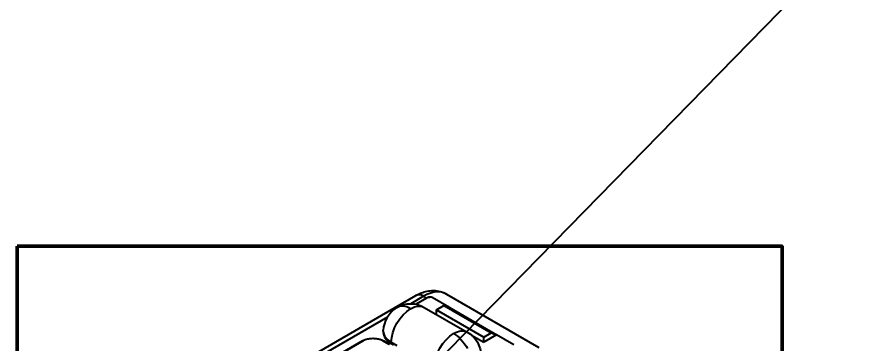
# Model space of a CAD drawing. Header units: millimetres. Extents: x -383313 to -161684, y -117025 to 99224.
# Drawn here: x -335264.3 to -335151, y 29770.1 to 29813 of the extents above; entities that cross this region are included whole.
import ezdxf
from ezdxf import colors
from ezdxf.entities.mleader import LeaderData, LeaderLine
from ezdxf.math import Vec2, Vec3

# ---------------------------------------------------------------- set-up
doc = ezdxf.new("R2010")
doc.units = ezdxf.units.MM
doc.header["$MEASUREMENT"] = 0
doc.layers.add('PV-2BB', color=7, linetype='Continuous')

# ---------------------------------------------------------------- blocks, each defined once
blk = doc.blocks.new('*U231')
at = {"layer": 'PV-2BB'}
for p, q in [((1331.443, 70.44, 1401.883), (1322.449, 74.937, 1397.386)), ((1330.876, 70.516, 1401.392), (1322.783, 74.563, 1397.346)), ((1329.083, 71.039, 1400.122), (1324.416, 73.373, 1397.789)), ((1329.109, 71.01, 1400.119), (1324.443, 73.343, 1397.786)), ((1330.31, 70.336, 1400.646), (1330.277, 70.302, 1400.579)), ((1331.449, 70.437, 1401.886), (1332.783, 69.77, 1402.553)), ((1330.221, 69.707, 1399.927), (1330.029, 70.09, 1400.119)), ((1330.254, 69.673, 1399.927), (1330.059, 70.063, 1400.122)), ((1333.116, 69.396, 1402.512), (1332.322, 69.793, 1402.115)), ((1330.383, 69.663, 1400.046), (1330.349, 69.63, 1399.979)), ((1330.349, 69.63, 1399.979), (1330.417, 69.495, 1399.912)), ((1330.383, 69.663, 1400.046), (1330.551, 69.326, 1399.877)), ((1333.213, 69.203, 1402.416), (1332.554, 69.532, 1402.086)), ((1333.283, 69.163, 1402.446), (1332.561, 69.524, 1402.085)), ((1333.213, 69.203, 1402.416), (1333.116, 69.396, 1402.512)), ((1333.283, 69.163, 1402.446), (1333.285, 69.166, 1402.451)), ((1332.856, 69.063, 1401.918), (1334.189, 66.396, 1400.585)), ((1334.016, 67.896, 1401.912), (1333.483, 68.963, 1402.446)), ((1333.231, 68.311, 1401.543), (1333.349, 68.43, 1401.779)), ((1333.349, 68.43, 1401.779), (1334.816, 65.496, 1400.312)), ((1333.349, 68.43, 1401.779), (1333.816, 68.196, 1402.012)), ((1333.816, 68.196, 1402.012), (1335.283, 65.263, 1400.546)), ((1333.816, 68.196, 1402.012), (1334.016, 67.896, 1401.912)), ((1334.237, 68.396, 1402.634), (1337.104, 62.663, 1399.767)), ((1334.016, 67.896, 1401.912), (1335.483, 64.963, 1400.446)), ((1334.305, 66.119, 1400.424), (1334.683, 65.363, 1400.046)), ((1334.683, 65.363, 1400.046), (1334.816, 65.496, 1400.312)), ((1335.483, 64.963, 1400.446), (1334.683, 65.363, 1400.046)), ((1334.816, 65.496, 1400.312), (1335.283, 65.263, 1400.546)), ((1335.283, 65.263, 1400.546), (1335.483, 64.963, 1400.446)), ((1336.016, 63.896, 1399.912), (1335.483, 64.963, 1400.446))]:
    blk.add_line(p, q, dxfattribs=at)
at = {"layer": 'PV-2BB', "extrusion": (0.57735, 0.57735, -0.57735)}
for centre, start, end in [((-892.736, 1715.434), 0, 2.1947), ((-892.736, 1715.434), 57.8053, 60), ((-892.736, 1715.434), 60, 120), ((-895.565, 1713.801), 120, 180)]:
    blk.add_arc(centre, 1.8, start, end, dxfattribs=at)
for centre, major_axis, start_param, end_param in [((1329.083, 70.983, 1400.066), (0, 0.0566, 0.0566), 0, 0.785398), ((1331.443, 69.733, 1401.176), (0, 0.707, 0.707), 0, 0.312847), ((1330.003, 70.063, 1400.066), (0.0566, 0, 0.0566), -0.785398, 0), ((1331.583, 69.063, 1400.646), (1.273, 0, 1.273), -2.356194, -0.785398), ((1331.583, 69.063, 1400.646), (1.273, 0, 1.273), -0.785398, 0), ((1332.916, 66.396, 1399.312), (1.273, 0, 1.273), -2.356194, -0.785398), ((1332.916, 66.396, 1399.312), (1.273, 0, 1.273), -0.785398, 0), ((1332.916, 66.396, 1399.312), (0, -1.273, -1.273), -2.356194, -1.549185)]:
    blk.add_ellipse(centre, major_axis=major_axis, ratio=0.57735, start_param=start_param, end_param=end_param, dxfattribs=at)
at = {"layer": 'PV-2BB', "extrusion": (-0.57735, -0.57735, 0.57735)}
for centre, major_axis, start_param, end_param in [((1329.416, 70.396, 1399.812), (-0.651, 0.651), -2.356194, -0.785398), ((1331.549, 69.03, 1400.579), (-1.273, 1.273), 0, 0.785398), ((1331.583, 69.063, 1400.646), (-1.273, 1.273), 0, 0.785398), ((1331.149, 69.93, 1401.079), (-0.88, 0, -0.88), -2.310972, -0.830621), ((1331.449, 69.73, 1401.179), (0, 0.707, 0.707), -0.313001, 0.007071), ((1331.583, 69.063, 1400.646), (0, 1.273, 1.273), -0.785398, 0), ((1332.783, 69.063, 1401.846), (0, 0.707, 0.707), -0.785398, 0), ((1332.116, 68.396, 1400.512), (2.121, 0, 2.121), 0, 0.785398), ((1332.213, 68.203, 1400.416), (-2.121, 0, -2.121), -2.392869, -2.356194), ((1333.349, 69.03, 1402.379), (-0.141, 0.141), -2.356194, -0.785398)]:
    blk.add_ellipse(centre, major_axis=major_axis, ratio=0.57735, start_param=start_param, end_param=end_param, dxfattribs=at)
at = {"layer": 'PV-2BB'}
for points, knots in [([(1329.083, 71.039, 1400.122), (1329.153, 71.004, 1400.157), (1329.227, 70.959, 1400.186), (1329.378, 70.852, 1400.23), (1329.455, 70.79, 1400.245), (1329.604, 70.656, 1400.26), (1329.676, 70.584, 1400.26), (1329.81, 70.435, 1400.245), (1329.872, 70.358, 1400.23), (1329.979, 70.207, 1400.186), (1330.024, 70.133, 1400.157), (1330.059, 70.063, 1400.122)], [1.570796, 1.570796, 1.570796, 1.570796, 1.884956, 1.884956, 2.199115, 2.199115, 2.513274, 2.513274, 2.827433, 2.827433, 3.141593, 3.141593, 3.141593, 3.141593]), ([(1332.783, 69.77, 1402.553), (1332.89, 69.717, 1402.606), (1332.997, 69.657, 1402.653), (1333.21, 69.522, 1402.733), (1333.317, 69.448, 1402.765), (1333.527, 69.281, 1402.809), (1333.632, 69.189, 1402.821), (1333.831, 68.987, 1402.818), (1333.927, 68.877, 1402.803), (1334.099, 68.643, 1402.742), (1334.176, 68.52, 1402.695), (1334.237, 68.396, 1402.634)], [1.5707963, 1.5707963, 1.5707963, 1.5707963, 1.727876, 1.727876, 1.8849556, 1.8849556, 2.0420352, 2.0420352, 2.1991149, 2.1991149, 2.3561945, 2.3561945, 2.3561945, 2.3561945]), ([(1333.285, 69.166, 1402.451), (1333.302, 69.157, 1402.459), (1333.321, 69.144, 1402.465), (1333.357, 69.115, 1402.472), (1333.374, 69.099, 1402.474), (1333.39, 69.083, 1402.473)], [-0.09048, -0.09048, -0.09048, -0.09048, -0.08293134, -0.08293134, -0.0763078, -0.0763078, -0.0763078, -0.0763078])]:
    blk.add_open_spline(points, degree=3, knots=knots, dxfattribs=at)

msp = doc.modelspace()

# ---------------------------------------------------------------- linework, layer by layer
at = {"lineweight": 50, "ltscale": 100}
msp.add_lwpolyline([(-335264.33798, 29782.93095), (-335163.73475, 29782.93095), (-335163.73475, 29697.47776), (-335264.33798, 29697.47776)], close=True, dxfattribs=at)

# ---------------------------------------------------------------- block references
at = {"layer": 'PV-2BB', "extrusion": (0, 0.816497, 0.57735), "xscale": 2, "yscale": 2, "zscale": 2, "rotation": 225}
msp.add_blockref('*U231', (336998.06804, -15207.93589, 21507.26919), dxfattribs=at)

# ---------------------------------------------------------------- leaders
at = {"ltscale": 100}
ml = msp.add_multileader_mtext('Standard', dxfattribs=at)
ml.set_content('Bl-15.1', color=256)
ml.set_leader_properties()
ml.build(insert=Vec2(0, 0))
ml.multileader.update_dxf_attribs({"text_right_attachment_type": 6, "dogleg_length": 0.36, "arrow_head_size": 0.18})
ctx = ml.context
ctx.base_point, ctx.char_height, ctx.arrow_head_size, ctx.landing_gap_size, ctx.plane_origin = Vec3(-335041.22817, 29895.26171), 80, 0.18, 0.09, Vec3(-336477.12164, 29386.26409)
ctx.right_attachment = 6
notes = []
notes.append((ctx, [(0, (1, 1, 0), (-335084.26774, 29895.26171), (1, 0), 43.03956, [(0, [(-335222.90769, 29753.67972)], 0, [])])]))
ctx.mtext.insert, ctx.mtext.flow_direction = Vec3(-335041.13817, 29935.26171), 5
for ctx, leaders in notes:
    for number, flags, end, landing, length, lines in leaders:
        leader = LeaderData()
        leader.index, (leader.has_last_leader_line, leader.has_dogleg_vector, leader.attachment_direction) = number, flags
        leader.last_leader_point, leader.dogleg_vector, leader.dogleg_length = Vec3(end), Vec3(landing), length
        for number, points, colour, breaks in lines:
            line = LeaderLine()
            line.index, line.vertices, line.color, line.breaks = number, Vec3.list(points), colors.encode_raw_color(colour), breaks
            leader.lines.append(line)
        ctx.leaders.append(leader)

doc.saveas('drawing.dxf')
